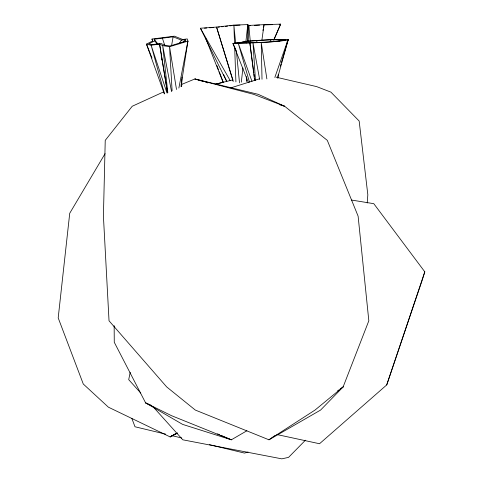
<?xml version="1.0" encoding="UTF-8"?>
<svg xmlns="http://www.w3.org/2000/svg" width="483" height="483" viewBox="0 0 483 483"><rect width="100%" height="100%" fill="white"/><g stroke="black" fill="none" stroke-linecap="round" stroke-linejoin="round"><path stroke-width="0.72" d="M181.699 86.052L181.898 77.045M246.469 81.144L246.578 76.622M247.411 41.176L247.803 24.585L233.881 25.122L216.553 27.084L200.421 28.231L226.666 81.47M246.62 81.162L246.741 78.149M248.184 41.254L248.805 25.436L247.803 24.585L245.865 41.786M367.213 203.005L367.829 194.77L359.159 121.022L330.909 92.132L316.667 86.62L276.065 77.171M277.816 78.343L278.226 74.642M241.319 82.164L242.919 67.958M261.871 40.312L264.062 24.639L280.641 24.15L273.837 40.071M180.944 86.529L187.917 41.121L187.295 38.906L182.719 39.503L174.411 36.165L152.042 39.032L152.598 41.013L146.476 44.116L164.347 93.865M171.58 45.656L173.107 36.805L181.421 40.143L185.381 39.624L185.81 41.158L169.847 46.012L164.474 45.148L160.96 43.452L152.193 44.605L148.879 43.82L154.681 40.88L157.422 44.267M262.945 30.526L263.223 29.058M263.507 27.585L264.062 24.639L248.805 25.436L250.272 41.103M178.867 88.063L187.917 41.121L169.557 46.706L162.68 45.595L159.583 44.104L151.119 45.215L146.476 44.116L152.012 58.069M130.211 372.315L128.707 379.65L140.728 393.017M277.647 77.66L288.291 39.401C273.13 39.564 257.976 40.089 242.828 41.562L242.484 42.124L232.939 43.422L248.334 82.508M280.369 66.171L281.009 64.004M281.438 62.555L288.291 39.401L287.065 42.148M187.259 43.271L187.917 41.121M351.564 200.059L373.788 203.675L424.805 271.838L421.756 281.511L386.732 384.909L319.529 443.738L276.795 434.519M386.732 384.909L424.805 271.838M274.839 77.425L287.898 40.029C269.647 42.8 251.299 42.848 232.939 43.422L235.988 50.256M273.734 39.98L280.641 24.15L279.174 24.392M287.288 41.405L287.898 40.029M270.172 41.623L271.15 39.624L280.055 40.125L285.435 39.727L285.169 40.161C268.898 42.77 252.543 42.45 236.187 43.192L245.237 41.955L245.527 41.49L271.15 39.624M105.065 153.672L69.727 213.281L58.195 317.899L83.281 384.021L108.379 407.163L170.149 436.922L177.49 433.07L170.149 436.922L175.939 433.444M178.994 43.899L181.421 40.143M183.015 42.462L185.381 39.624M305.443 440.2L288.556 457.365L281.831 458.85L182.803 439.808L153.25 406.946M278.999 41.194L280.055 40.125M275.111 435.437L268.983 439.808L195.301 410.055L166.677 386.913L109.031 320.79L103.416 216.173L105.234 140.366L132.227 106.254L163.912 91.758M337.617 390.844L338.843 389.974M340.068 389.099L343.135 386.913L368.825 320.79L358.114 216.173L327.305 140.366L284.638 106.254L258.194 94.318L194.884 78.971L181.119 84.652M246.885 430.776L231.333 439.808L182.634 424.394L145.624 402.894L114.266 342.266L114.151 325.663M230.796 87.876L259.498 78.82M248.111 452.022L244.507 453.084L209.465 444.662M215.394 84.205L232.86 79.87M215.454 84.205L223.448 82.219M154.681 40.88L154.216 39.232L173.107 36.805M217.911 27.211L219.403 27.042M221.643 26.788L223.14 26.619M225.374 26.366L227.614 26.112M229.854 25.859L232.094 25.605M204.448 28.171L206.688 28.008M209.682 27.797L213.426 27.531M248.31 25.696L250.568 25.575M254.33 25.376L259.6 25.098M234.333 25.345L240.009 25.134M264.769 24.881L272.672 24.645M165.663 434.139L134.999 426.773L131.805 418.314M171.501 435.539L181.723 437.996M202.782 81.367L194.884 78.971L253.66 94.318L284.638 106.254L279.615 104.726M205.655 82.243L207.811 82.895M151.155 405.279L145.624 402.894L171.411 415.634L231.333 439.808L220.96 435.346M217.507 433.855L219.578 434.748M245.237 41.955L246.282 42.975M245.527 41.49L246.553 42.54M154.216 39.232L158.207 44.442M200.421 28.231L230.234 80.691M223.629 74.63L226.841 81.41M205.704 38.314L223.11 82.327M216.861 65.483L218.461 69.685M219.264 71.786L223.261 82.297M251.993 81.392L238.324 43.47L249.494 82.188M152.785 41.164L152.042 39.032L152.743 41.17M162.391 38.205L164.92 45.807M166.973 92.971L151.119 45.215L164.449 93.811M256.6 40.693L257.228 42.721M233.011 80.323L216.553 27.084L233.192 81.536M171.562 91.673L162.68 45.595L167.824 92.742M259.655 79.514L253.001 42.89L255.477 80.474M167.589 92.802L159.583 44.104L167.444 92.863M176.494 89.494L169.557 46.706L172.105 90.828M266.876 78.916L261.261 42.806L262.009 79.272M253.829 72.927L249.82 42.631L254.626 80.607M254.022 74.406L254.318 76.622M254.511 78.101L254.807 80.317M161.195 55.46L161.376 56.934M161.557 58.413L161.739 59.886M235.632 43.126L233.881 25.122L234.521 43.041M236.362 50.624L239.508 82.889M234.653 46.773L235.909 81.862M181.517 80.758L181.662 86.511M181.463 80.118L181.511 86.089M343.135 386.913L320.603 410.055L268.983 439.808L315.031 410.055L343.135 386.913"/></g></svg>
